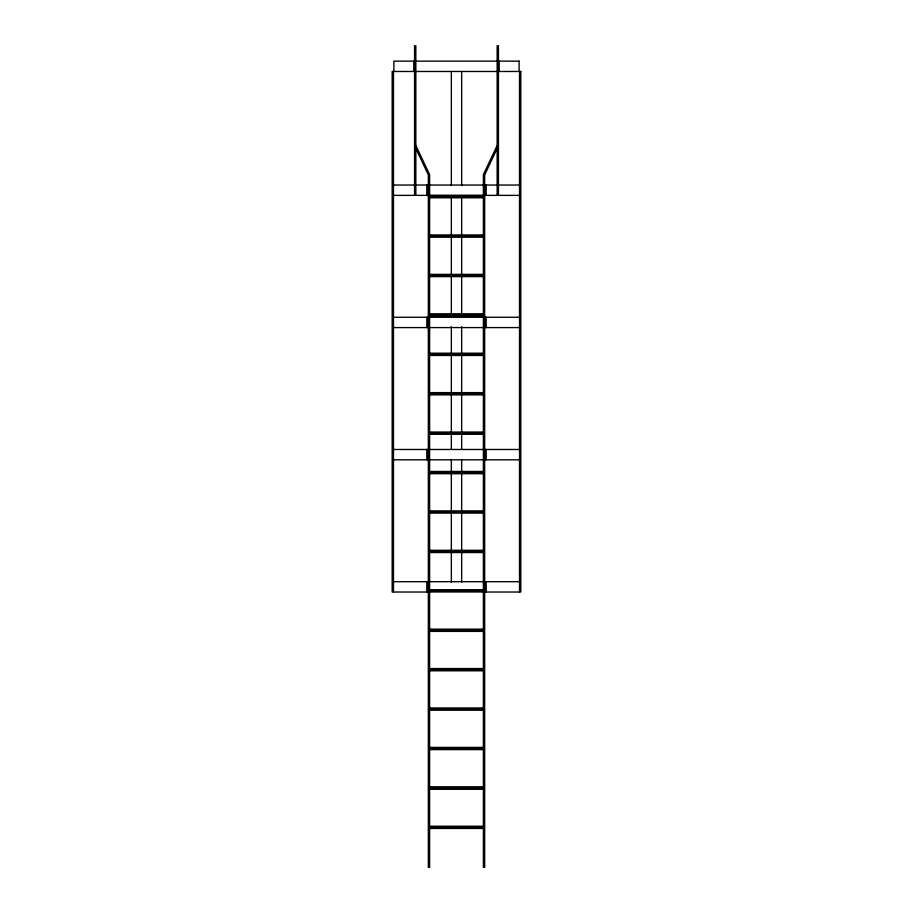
<?xml version="1.0" encoding="UTF-8"?>
<svg xmlns="http://www.w3.org/2000/svg" width="913" height="913" viewBox="0 0 913 913"><rect width="100%" height="100%" fill="white"/><g stroke="black" fill="none" stroke-linecap="round" stroke-linejoin="round"><path stroke-width="1.37" d="M497.151 145.487L483.388 174.577L483.388 867.35L484.677 867.35L484.677 174.862L498.441 145.783M393.902 185.042L519.098 185.042M393.902 195.371L519.098 195.371M429.612 195.542L483.388 195.542M429.612 196.66L483.388 196.66M429.612 197.779L483.388 197.779M429.612 234.961L483.388 234.961M429.612 236.079L483.388 236.079M429.612 237.197L483.388 237.197M429.612 274.379L483.388 274.379M429.612 275.498L483.388 275.498M429.612 276.616L483.388 276.616M429.612 313.798L483.388 313.798M429.612 314.917L483.388 314.917M429.612 315.556L483.388 315.556M429.612 316.035L483.388 316.035M393.902 317.268L519.098 317.268M393.902 327.584L519.098 327.584M429.612 353.217L483.388 353.217M429.612 354.335L483.388 354.335M429.612 355.454L483.388 355.454M429.612 392.636L483.388 392.636M429.612 393.754L483.388 393.754M429.612 394.873L483.388 394.873M429.612 432.054L483.388 432.054M429.612 433.161L483.388 433.161M429.612 434.28L483.388 434.28M393.902 449.481L519.098 449.481M393.902 459.798L519.098 459.798M429.612 471.462L483.388 471.462M429.612 472.58L483.388 472.58M429.612 473.699L483.388 473.699M429.612 510.881L483.388 510.881M429.612 511.999L483.388 511.999M429.612 513.117L483.388 513.117M429.612 550.299L483.388 550.299M429.612 551.418L483.388 551.418M429.612 552.068L483.388 552.068M429.612 552.536L483.388 552.536M393.902 581.695L519.098 581.695M429.612 589.718L483.388 589.718M429.612 590.837L483.388 590.837M429.612 591.955L483.388 591.955M393.902 592.023L429.315 592.023M483.685 592.023L519.098 592.023M429.612 629.137L483.388 629.137M429.612 630.255L483.388 630.255M429.612 631.374L483.388 631.374M429.612 668.556L483.388 668.556M429.612 669.674L483.388 669.674M429.612 670.793L483.388 670.793M429.612 707.974L483.388 707.974M429.612 709.093L483.388 709.093M429.612 710.211L483.388 710.211M429.612 747.393L483.388 747.393M429.612 748.512L483.388 748.512M429.612 749.151L483.388 749.151M429.612 749.619L483.388 749.619M429.612 786.801L483.388 786.801M429.612 787.919L483.388 787.919M429.612 788.57L483.388 788.57M429.612 789.037L483.388 789.037M429.612 826.219L483.388 826.219M429.612 827.338L483.388 827.338M429.612 828.456L483.388 828.456M415.849 145.487L429.612 174.577L429.612 867.35L428.323 867.35L428.323 174.862L414.559 145.783M499.091 61.148L499.091 71.476M498.441 45.65L498.441 195.371M497.802 61.148L497.802 71.476M497.151 45.65L497.151 195.371M486.184 185.042L486.184 195.371M486.184 317.268L486.184 327.584M486.184 449.481L486.184 459.798M486.184 581.695L486.184 592.023M484.894 185.042L484.894 195.371M484.894 317.268L484.894 327.584M484.894 449.481L484.894 459.798M484.894 581.695L484.894 592.023M461.658 71.476L461.658 185.567M461.658 196.98L461.658 273.991M461.658 276.844L461.658 316.777M461.658 326.751L461.658 392.362M461.658 395.215L461.658 449.401M461.658 459.387L461.658 582.038M451.342 71.476L451.342 185.567M451.342 196.98L451.342 273.991M451.342 276.844L451.342 316.777M451.342 326.751L451.342 392.362M451.342 395.215L451.342 449.401M451.342 459.387L451.342 582.038M428.106 185.042L428.106 195.371M428.106 317.268L428.106 327.584M428.106 449.481L428.106 459.798M428.106 581.695L428.106 592.023M426.816 185.042L426.816 195.371M426.816 317.268L426.816 327.584M426.816 449.481L426.816 459.798M426.816 581.695L426.816 592.023M415.849 45.65L415.849 195.371M415.198 61.148L415.198 71.476M414.559 45.65L414.559 195.371M413.909 61.148L413.909 71.476M519.098 61.148L393.902 61.148L393.902 71.476L519.098 71.476L519.098 61.148M393.48 71.476L392.179 71.476L392.179 592.023L393.48 592.023L393.48 71.476M520.821 71.476L519.52 71.476L519.52 592.023L520.821 592.023L520.821 71.476"/></g></svg>
